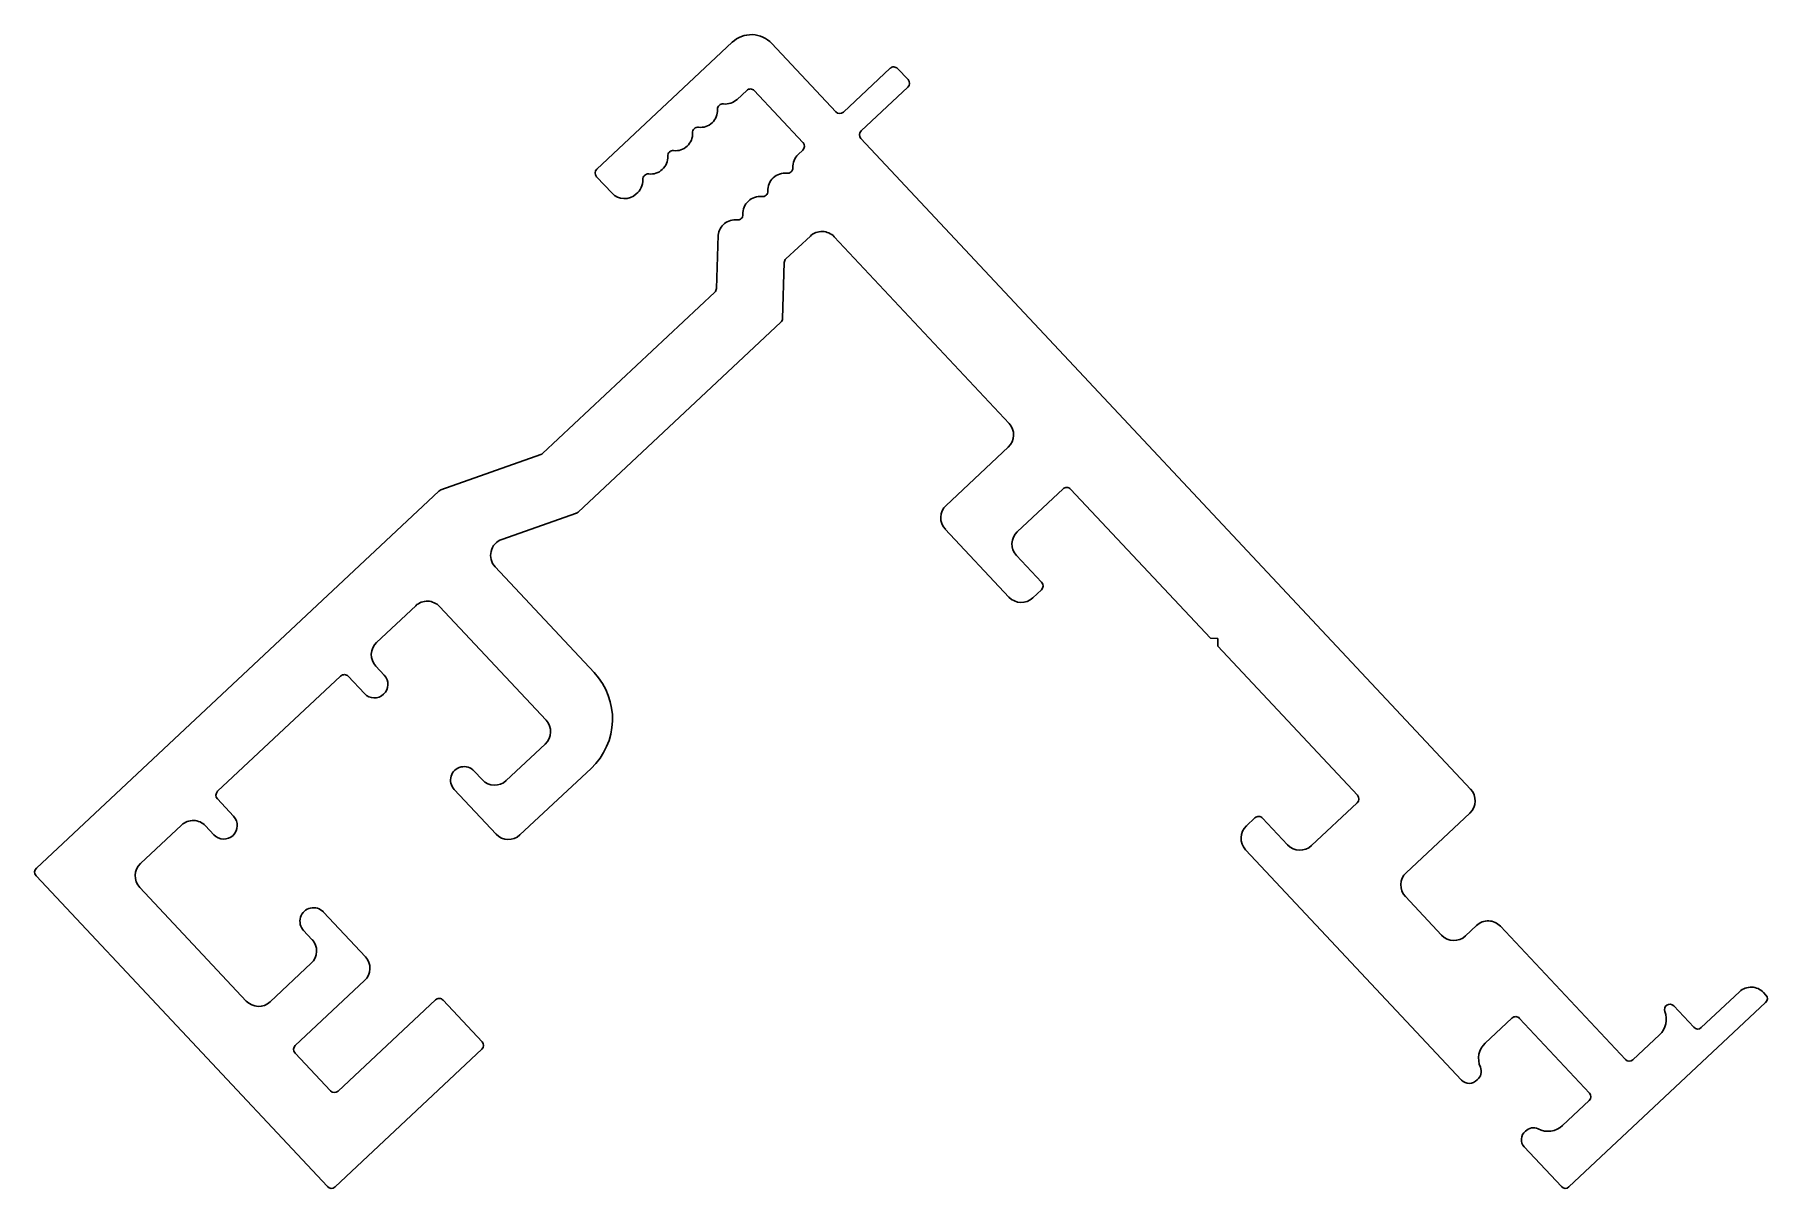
# Model space of a CAD drawing. Extents: x -36.8 to 44.4, y 6.8 to 60.9.
import ezdxf

# ---------------------------------------------------------------- set-up
doc = ezdxf.new("R2010")
doc.units = 0
doc.layers.get('0').update_dxf_attribs({"linetype": 'CONTINUOUS'})

msp = doc.modelspace()

# ---------------------------------------------------------------- linework, layer by layer
for p, q in [((-4.11, 60.533), (-10.459, 54.585)), ((0.743, 57.269), (-2.259, 60.473)), ((3.285, 59.309), (1.096, 57.258)), ((4.124, 58.779), (3.639, 59.297)), ((-3.886, 57.851), (-3.434, 58.275)), ((-3.081, 58.264), (-0.797, 55.826)), ((1.924, 56.375), (4.113, 58.426)), ((30.485, 25.526), (1.912, 56.021)), ((-0.808, 55.473), (-1.022, 55.273)), ((-10.471, 54.231), (-9.746, 53.458)), ((-4.773, 51.498), (-4.855, 48.987)), ((-1.594, 50.379), (-0.451, 51.45)), ((0.665, 51.414), (8.857, 42.671)), ((-1.758, 47.585), (-1.673, 50.205)), ((-4.933, 48.813), (-12.996, 41.259)), ((-11.33, 38.517), (-1.837, 47.411)), ((8.82, 41.555), (5.909, 38.827)), ((-13.084, 41.205), (-17.771, 39.551)), ((-17.859, 39.498), (-36.719, 21.827)), ((9.243, 37.593), (11.388, 39.604)), ((11.742, 39.592), (18.292, 32.601)), ((-14.909, 37.231), (-11.417, 38.463)), ((5.872, 37.71), (8.853, 34.528)), ((-10.583, 30.994), (-15.223, 35.946)), ((10.383, 35.222), (9.207, 36.477)), ((-20.774, 32.408), (-18.943, 34.124)), ((9.97, 34.492), (10.371, 34.868)), ((-17.826, 34.088), (-12.835, 28.761)), ((18.292, 32.601), (18.645, 32.59)), ((18.645, 32.59), (18.634, 32.236)), ((18.634, 32.236), (25.184, 25.245)), ((-20.418, 30.872), (-20.811, 31.292)), ((-28.225, 25.427), (-22.46, 30.829)), ((-22.107, 30.817), (-21.344, 30.004)), ((-12.871, 27.644), (-14.703, 25.928)), ((-15.819, 25.965), (-16.213, 26.384)), ((-14.057, 23.381), (-10.729, 26.499)), ((-17.139, 25.516), (-15.174, 23.418)), ((-27.474, 24.26), (-28.236, 25.074)), ((25.172, 24.892), (23.027, 22.882)), ((27.464, 21.613), (30.449, 24.409)), ((-31.837, 22.043), (-29.911, 23.848)), ((-28.794, 23.812), (-28.401, 23.392)), ((20.381, 24.185), (19.98, 23.809)), ((21.91, 22.918), (20.734, 24.173)), ((19.943, 22.692), (30.056, 11.899)), ((-36.73, 21.473), (-23.076, 6.901)), ((-26.882, 15.599), (-31.874, 20.926)), ((29.123, 18.686), (27.428, 20.496)), ((-21.303, 17.674), (-23.269, 19.772)), ((-24.196, 18.904), (-23.803, 18.485)), ((30.765, 19.142), (30.24, 18.65)), ((37.735, 12.859), (31.882, 19.106)), ((-23.839, 17.368), (-25.766, 15.563)), ((-24.587, 13.515), (-21.34, 16.558)), ((-18.016, 15.657), (-22.584, 11.377)), ((-15.83, 13.69), (-17.662, 15.646)), ((35.093, 6.889), (44.309, 15.525)), ((43.088, 16.038), (41.293, 14.356)), ((44.321, 15.878), (44.204, 16.002)), ((31.173, 13.632), (32.421, 14.801)), ((32.774, 14.789), (36.056, 11.287)), ((40.939, 14.368), (40, 15.371)), ((39.336, 14.017), (38.088, 12.848)), ((-22.937, 11.389), (-24.599, 13.162)), ((-22.723, 6.889), (-15.841, 13.337)), ((36.045, 10.933), (34.797, 9.764)), ((32.996, 8.761), (34.739, 6.901))]:
    msp.add_line(p, q)
for centre, radius, start, end in [((-3.215, 59.577), 1.31, 43.13567, 133.13567), ((3.456, 59.126), 0.25, 43.13567, 133.13567), ((3.942, 58.608), 0.25, 313.13567, 43.13567), ((-4.433, 58.435), 0.8, 263.50326, 313.13567), ((-3.263, 58.093), 0.25, 43.13567, 133.13567), ((-5.601, 57.341), 0.8, 263.50326, 2.76808), ((-4.552, 57.392), 0.25, 83.50326, 182.76808), ((0.925, 57.44), 0.25, 223.13567, 313.13567), ((-6.768, 56.247), 0.8, 263.50326, 2.76808), ((-5.72, 56.298), 0.25, 83.50326, 182.76808), ((2.094, 56.192), 0.25, 133.13567, 223.13567), ((-6.887, 55.204), 0.25, 83.50326, 182.76808), ((-0.475, 54.689), 0.8, 133.13567, 182.76808), ((-0.979, 55.656), 0.25, 313.13567, 43.13567), ((-10.288, 54.402), 0.25, 133.13567, 223.13567), ((-7.936, 55.153), 0.8, 263.50326, 2.76808), ((-1.643, 53.595), 0.8, 83.50326, 182.76808), ((-1.524, 54.638), 0.25, 263.50326, 2.76808), ((-9.103, 54.054), 0.8, 307.62159, 2.94989), ((-8.055, 54.11), 0.25, 83.50326, 183.29698), ((-9.162, 54.005), 0.8, 223.13567, 313.13567), ((-2.81, 52.501), 0.8, 83.50326, 182.76808), ((-2.692, 53.544), 0.25, 263.50326, 2.76808), ((-3.978, 51.407), 0.8, 83.50326, 173.50326), ((-3.859, 52.45), 0.25, 263.50326, 2.76808), ((0.089, 50.874), 0.79, 43.13567, 133.13567), ((-1.423, 50.197), 0.25, 133.13567, 178.13567), ((-5.104, 48.995), 0.25, 313.13567, 358.13567), ((-2.008, 47.593), 0.25, 313.13567, 358.13567), ((8.28, 42.131), 0.79, 313.13567, 43.13567), ((-13.167, 41.441), 0.25, 289.43567, 313.13567), ((-17.688, 39.316), 0.25, 109.43567, 133.13567), ((11.559, 39.421), 0.25, 43.13567, 133.13567), ((-11.501, 38.699), 0.25, 289.43567, 313.13567), ((6.449, 38.25), 0.79, 133.13567, 223.13567), ((9.783, 37.017), 0.79, 133.13567, 223.13567), ((-14.646, 36.486), 0.79, 109.43567, 223.13567), ((10.2, 35.051), 0.25, 313.13567, 43.13567), ((-18.403, 33.548), 0.79, 43.13567, 133.13567), ((9.43, 35.069), 0.79, 223.13567, 313.13567), ((-20.234, 31.832), 0.79, 133.13567, 223.13567), ((-22.289, 30.646), 0.25, 43.13567, 133.13567), ((-20.881, 30.438), 0.635, 223.13567, 43.13567), ((-12.904, 28.82), 3.18, 313.13567, 43.13567), ((-13.411, 28.221), 0.79, 313.13567, 43.13567), ((-16.676, 25.95), 0.635, 43.13567, 223.13567), ((-28.054, 25.245), 0.25, 133.13567, 223.13567), ((-15.243, 26.505), 0.79, 223.13567, 313.13567), ((25.002, 25.074), 0.25, 313.13567, 43.13567), ((29.909, 24.985), 0.79, 313.13567, 43.13567), ((-29.371, 23.271), 0.79, 43.13567, 133.13567), ((-27.937, 23.826), 0.635, 223.13567, 43.13567), ((20.52, 23.232), 0.79, 133.13567, 223.13567), ((20.552, 24.002), 0.25, 43.13567, 133.13567), ((-14.597, 23.958), 0.79, 223.13567, 313.13567), ((22.487, 23.458), 0.79, 223.13567, 313.13567), ((-31.297, 21.466), 0.79, 133.13567, 223.13567), ((-36.548, 21.644), 0.25, 133.13567, 223.13567), ((28.004, 21.036), 0.79, 133.13567, 223.13567), ((-23.733, 19.338), 0.635, 43.13567, 223.13567), ((29.7, 19.226), 0.79, 223.13567, 313.13567), ((31.306, 18.566), 0.79, 43.13567, 133.13567), ((-24.379, 17.944), 0.79, 313.13567, 43.13567), ((-21.88, 17.134), 0.79, 313.13567, 43.13567), ((43.628, 15.462), 0.79, 43.13567, 133.13567), ((-26.306, 16.139), 0.79, 223.13567, 313.13567), ((-17.845, 15.475), 0.25, 43.13567, 133.13567), ((39.817, 15.2), 0.25, 43.13567, 201.26084), ((44.138, 15.707), 0.25, 313.13567, 43.13567), ((32.592, 14.618), 0.25, 43.13567, 133.13567), ((38.652, 14.747), 1, 313.13567, 21.26084), ((41.122, 14.539), 0.25, 223.13567, 313.13567), ((-24.416, 13.333), 0.25, 133.13567, 223.13567), ((-16.012, 13.519), 0.25, 313.13567, 43.13567), ((31.857, 12.902), 1, 133.13567, 203.66445), ((30.483, 12.3), 0.5, 308.21442, 23.66445), ((37.917, 13.03), 0.25, 223.13567, 313.13567), ((-22.755, 11.56), 0.25, 223.13567, 313.13567), ((30.421, 12.241), 0.5, 223.13567, 318.05692), ((35.874, 11.116), 0.25, 313.13567, 43.13567), ((34.113, 10.494), 1, 242.60689, 313.13567), ((33.361, 9.103), 0.5, 128.21442, 223.13567), ((33.423, 9.162), 0.5, 62.60689, 138.05692), ((-22.894, 7.072), 0.25, 223.13567, 313.13567), ((34.922, 7.072), 0.25, 223.13567, 313.13567)]:
    msp.add_arc(centre, radius, start, end)

doc.saveas('drawing.dxf')
